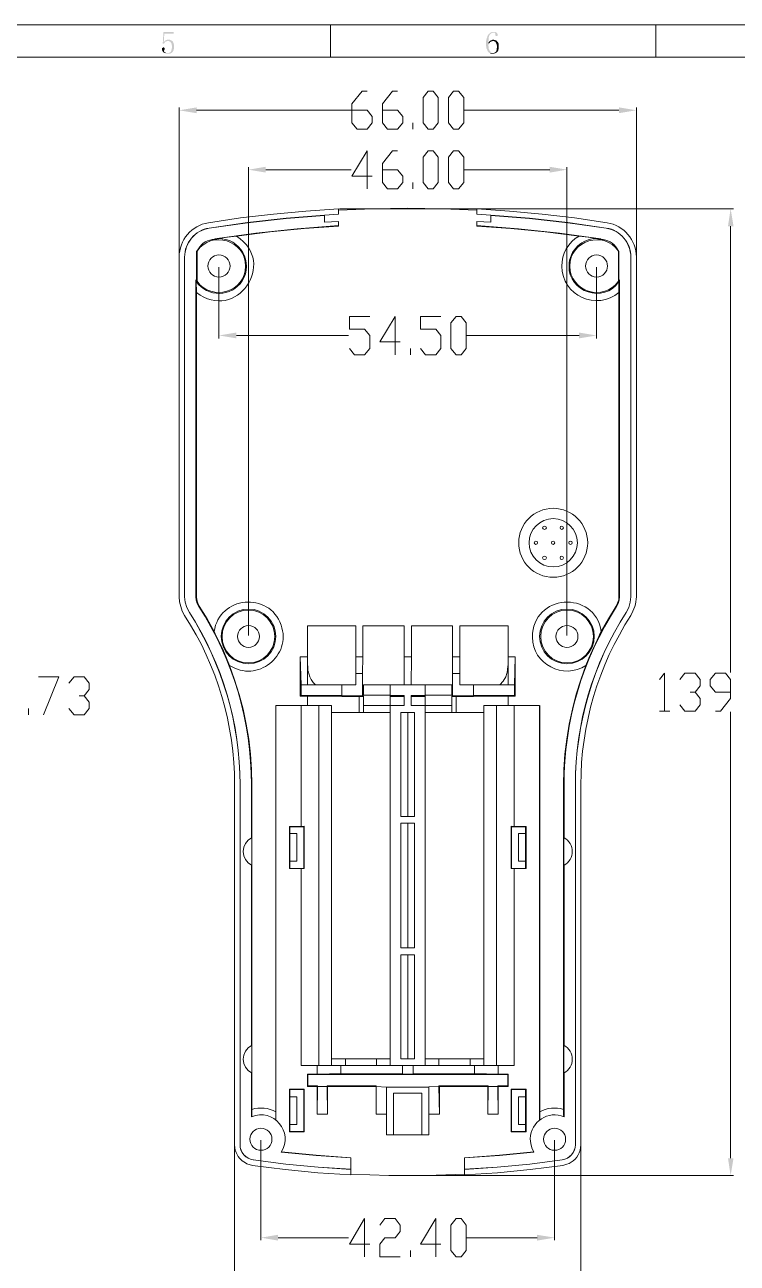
# Model space of a CAD drawing. Header units: millimetres. Extents: x 0 to 210, y 1 to 151.
# Drawn here: x 106.6 to 163.7, y 51.2 to 150.5 of the extents above; entities that cross this region are included whole.
import ezdxf

# ---------------------------------------------------------------- set-up
doc = ezdxf.new("R2010")
doc.units = ezdxf.units.MM

msp = doc.modelspace()

# ---------------------------------------------------------------- hatches: boundary and pattern name
h = msp.add_hatch(color=7)
h.dxf.hatch_style = 2
h.paths.add_polyline_path([(144.38149, 149.904047), (144.296833, 149.946375), (144.254505, 149.946375), (144.191013, 149.946375), (144.064028, 149.946375), (144.0217, 149.925211), (143.958208, 149.904047), (143.91588, 149.882883), (143.852387, 149.819391), (143.810059, 149.798227), (143.767731, 149.755899), (143.746567, 149.713571), (143.725403, 149.692406), (143.661911, 149.565422), (143.661911, 149.523094), (143.619583, 149.438437), (143.619583, 149.396109), (143.598418, 149.332617), (143.598418, 149.290289), (143.577254, 149.226797), (143.577254, 148.803515), (143.598418, 148.740023), (143.598418, 148.655366), (143.619583, 148.591874), (143.661911, 148.507218), (143.661911, 148.46489), (143.683075, 148.443725), (143.704239, 148.401397), (143.767731, 148.337905), (143.788895, 148.295577), (143.873552, 148.253249), (144.127521, 148.253249), (144.042864, 148.253249), (143.958208, 148.295577), (143.937044, 148.337905), (143.894716, 148.380233), (143.873552, 148.422561), (143.852387, 148.443725), (143.788895, 148.57071), (143.788895, 148.613038), (143.767731, 148.67653), (143.767731, 148.782351), (143.746567, 148.824679), (143.746567, 148.909335), (143.788895, 148.951663), (143.810059, 149.015156), (143.746567, 149.03632), (143.746567, 149.184468), (143.767731, 149.247961), (143.767731, 149.438437), (143.788895, 149.480766), (143.788895, 149.523094), (143.810059, 149.565422), (143.810059, 149.60775), (143.831223, 149.650078), (143.831223, 149.671242), (143.852387, 149.713571), (143.958208, 149.819391), (144.085192, 149.882883), (144.169849, 149.882883), (144.254505, 149.882883), (144.296833, 149.861719), (144.296833, 149.840555), (144.317997, 149.798227), (144.317997, 149.650078), (144.402654, 149.60775), (144.444982, 149.60775), (144.508474, 149.671242), (144.508474, 149.734735), (144.466146, 149.819391), (144.423818, 149.882883)])
h = msp.add_hatch(color=7)
h.dxf.hatch_style = 2
h.paths.add_polyline_path([(117.735907, 149.120976), (117.778236, 149.798227), (118.518979, 149.798227), (118.540143, 149.925211), (117.714743, 149.925211), (117.651251, 149.015156), (117.757072, 149.015156), (117.778236, 149.03632), (117.7994, 149.078648), (117.841728, 149.120976), (117.862892, 149.163304), (117.90522, 149.184468), (117.926384, 149.184468), (117.989876, 149.205632), (118.032205, 149.205632), (118.074533, 149.226797), (118.116861, 149.205632), (118.159189, 149.205632), (118.243845, 149.163304), (118.286174, 149.120976), (118.307338, 149.078648), (118.328502, 149.057484), (118.37083, 148.972828), (118.37083, 148.888171), (118.391994, 148.824679), (118.391994, 148.655366), (118.37083, 148.591874), (118.37083, 148.549546), (118.349666, 148.507218), (118.349666, 148.46489), (118.286174, 148.337905), (118.243845, 148.316741), (118.201517, 148.274413), (118.159189, 148.274413), (118.116861, 148.253249), (117.820564, 148.253249), (117.947548, 148.189756), (118.159189, 148.189756), (118.201517, 148.210921), (118.26501, 148.210921), (118.307338, 148.232085), (118.349666, 148.253249), (118.47665, 148.380233), (118.540143, 148.507218), (118.540143, 148.57071), (118.561307, 148.613038), (118.561307, 148.909335), (118.540143, 148.951663), (118.540143, 149.015156), (118.455486, 149.184468), (118.413158, 149.226797), (118.37083, 149.247961), (118.328502, 149.269125), (118.243845, 149.311453), (118.180353, 149.311453), (118.138025, 149.311453), (117.989876, 149.311453), (117.926384, 149.290289), (117.884056, 149.269125), (117.862892, 149.247961)])
h = msp.add_hatch(color=7)
h.dxf.hatch_style = 2
h.paths.add_polyline_path([(143.873552, 149.205632), (143.831223, 149.184468), (143.810059, 149.14214), (143.767731, 149.099812), (143.746567, 149.03632), (143.810059, 149.015156), (143.831223, 149.057484), (143.873552, 149.078648), (143.894716, 149.120976), (143.937044, 149.14214), (143.958208, 149.163304), (144.000536, 149.184468), (144.042864, 149.184468), (144.085192, 149.205632), (144.148685, 149.205632)])
h = msp.add_hatch(color=7)
h.dxf.hatch_style = 2
h.paths.add_polyline_path([(144.148685, 149.311453), (144.064028, 149.311453), (143.979372, 149.269125), (143.91588, 149.247961), (143.873552, 149.205632), (144.191013, 149.205632), (144.233341, 149.184468), (144.275669, 149.163304), (144.317997, 149.14214), (144.339161, 149.099812), (144.360326, 149.078648), (144.423818, 148.951663), (144.423818, 148.909335), (144.444982, 148.845843), (144.444982, 148.67653), (144.423818, 148.613038), (144.423818, 148.507218), (144.38149, 148.422561), (144.38149, 148.380233), (144.275669, 148.274413), (144.233341, 148.274413), (144.169849, 148.253249), (143.873552, 148.253249), (143.91588, 148.232085), (143.958208, 148.210921), (144.0217, 148.189756), (144.191013, 148.189756), (144.233341, 148.210921), (144.296833, 148.232085), (144.423818, 148.295577), (144.466146, 148.337905), (144.466146, 148.359069), (144.508474, 148.380233), (144.550802, 148.46489), (144.550802, 148.507218), (144.571966, 148.549546), (144.59313, 148.613038), (144.59313, 148.909335), (144.571966, 148.972828), (144.571966, 149.015156), (144.508474, 149.14214), (144.48731, 149.14214), (144.466146, 149.184468), (144.402654, 149.247961), (144.360326, 149.269125), (144.296833, 149.290289), (144.254505, 149.290289), (144.212177, 149.311453)])
h = msp.add_hatch(color=7)
h.dxf.hatch_style = 2
h.paths.add_polyline_path([(117.714743, 148.697694), (117.672415, 148.697694), (117.630087, 148.655366), (117.608923, 148.655366), (117.587759, 148.613038), (117.587759, 148.507218), (117.651251, 148.380233), (117.757072, 148.274413), (117.820564, 148.253249), (118.053369, 148.253249), (117.947548, 148.253249), (117.862892, 148.295577), (117.820564, 148.295577), (117.757072, 148.359069), (117.757072, 148.443725), (117.778236, 148.486054), (117.7994, 148.549546), (117.820564, 148.591874), (117.820564, 148.613038), (117.7994, 148.655366), (117.757072, 148.697694)])
h = msp.add_hatch(color=7)
h.dxf.hatch_style = 2
h.paths.add_polyline_path([(120.360254, 143.893447), (120.360254, 143.427837), (118.963424, 143.660642)])
h = msp.add_hatch(color=7)
h.dxf.hatch_style = 2
h.paths.add_polyline_path([(154.222789, 143.893447), (154.222789, 143.427837), (155.619618, 143.660642)])
h = msp.add_hatch(color=7)
h.dxf.hatch_style = 2
h.paths.add_polyline_path([(125.905244, 139.131528), (125.905244, 138.665919), (124.529578, 138.898723)])
h = msp.add_hatch(color=7)
h.dxf.hatch_style = 2
h.paths.add_polyline_path([(148.677799, 139.131528), (148.677799, 138.665919), (150.053464, 138.898723)])
h = msp.add_hatch(color=7)
h.dxf.hatch_style = 2
h.paths.add_polyline_path([(162.963556, 134.369609), (163.408001, 134.369609), (163.175196, 135.766439)])
h = msp.add_hatch(color=7)
h.dxf.hatch_style = 2
h.paths.add_polyline_path([(123.556031, 125.840483), (123.556031, 125.374874), (122.159201, 125.607678)])
h = msp.add_hatch(color=7)
h.dxf.hatch_style = 2
h.paths.add_polyline_path([(151.027012, 125.840483), (151.027012, 125.374874), (152.423842, 125.607678)])
h = msp.add_hatch(color=7)
h.dxf.hatch_style = 2
h.paths.add_polyline_path([(162.963556, 59.639228), (163.408001, 59.639228), (163.175196, 58.242398)])
h = msp.add_hatch(color=7)
h.dxf.hatch_style = 2
h.paths.add_polyline_path([(126.899956, 53.501643), (126.899956, 53.036033), (125.52429, 53.268838)])
h = msp.add_hatch(color=7)
h.dxf.hatch_style = 2
h.paths.add_polyline_path([(147.661923, 53.501643), (147.661923, 53.036033), (149.058752, 53.268838)])

# ---------------------------------------------------------------- linework, layer by layer
at = {"color": 7, "lineweight": 0}
for points in [[(0.127091, 150.517806), (209.884331, 150.517806)], [(131.090445, 150.517806), (131.090445, 147.914623)], [(157.185761, 150.517806), (157.185761, 147.914623)], [(2.730273, 147.914623), (207.259984, 147.914623)], [(132.804735, 143.660642), (134.032252, 143.660642), (134.43437, 143.152704), (134.43437, 142.644766), (134.032252, 142.136828), (133.228017, 142.136828), (132.804735, 142.644766), (132.804735, 144.16858), (133.630135, 145.184456), (134.032252, 145.184456)], [(135.259769, 143.660642), (136.466122, 143.660642), (136.889404, 143.152704), (136.889404, 142.644766), (136.466122, 142.136828), (135.661887, 142.136828), (135.259769, 142.644766), (135.259769, 144.16858), (136.064004, 145.184456), (136.466122, 145.184456)], [(118.963424, 123.448942), (118.963424, 143.872283)], [(120.360254, 143.660642), (132.762407, 143.660642)], [(154.222789, 143.660642), (141.820635, 143.660642)], [(155.619618, 122.157933), (155.619618, 143.872283)], [(137.693639, 142.136828), (137.693639, 142.644766)], [(134.43437, 138.390785), (132.804735, 138.390785), (134.032252, 140.422538), (134.032252, 137.374909)], [(135.259769, 138.898723), (136.466122, 138.898723), (136.889404, 138.390785), (136.889404, 137.882847), (136.466122, 137.374909), (135.661887, 137.374909), (135.259769, 137.882847), (135.259769, 139.406661), (136.064004, 140.422538), (136.466122, 140.422538)], [(124.529578, 101.544115), (124.529578, 139.110364)], [(150.053464, 101.544115), (150.053464, 139.110364)], [(125.905244, 138.898723), (132.762407, 138.898723)], [(148.677799, 138.898723), (141.820635, 138.898723)], [(137.693639, 137.374909), (137.693639, 137.882847)], [(130.624835, 135.258501), (127.534878, 135.004532), (124.444922, 134.665907), (121.37613, 134.221461), (121.167366, 134.179733), (120.966223, 134.119156), (120.773517, 134.040803), (120.590066, 133.945749), (120.416687, 133.835068), (120.254196, 133.709834), (120.10341, 133.571121), (119.965147, 133.420003), (119.840223, 133.257556), (119.729455, 133.084852), (119.633659, 132.902967), (119.553654, 132.712974), (119.490256, 132.515948), (119.444281, 132.312963), (119.416547, 132.105092), (119.40787, 131.893412)], [(131.746531, 135.766439), (129.122185, 135.575962), (126.519002, 135.343157), (123.894656, 135.025696), (121.312638, 134.644742)], [(130.624835, 135.237337), (127.534878, 134.983368), (124.444922, 134.644742), (121.37613, 134.200297)], [(131.746531, 135.321993), (130.624835, 135.258501)], [(130.624835, 135.237337), (130.624835, 134.687071)], [(142.836511, 135.660619), (140.064016, 135.766439), (137.291521, 135.808767), (134.519026, 135.766439), (131.746531, 135.660619)], [(131.746531, 135.766439), (131.746531, 135.321993)], [(131.810024, 135.766439), (163.408001, 135.766439)], [(142.836511, 135.766439), (142.836511, 135.321993)], [(153.270405, 134.644742), (150.667223, 135.025696), (148.06404, 135.343157), (145.460858, 135.575962), (142.836511, 135.766439)], [(143.958208, 135.258501), (142.836511, 135.321993)], [(155.175173, 131.893412), (155.166496, 132.105092), (155.138762, 132.312963), (155.092787, 132.515948), (155.029388, 132.712974), (154.949383, 132.902967), (154.853588, 133.084852), (154.74282, 133.257556), (154.617896, 133.420003), (154.479632, 133.571121), (154.328847, 133.709834), (154.166356, 133.835068), (153.992977, 133.945749), (153.809526, 134.040803), (153.61682, 134.119156), (153.415677, 134.179733), (153.206913, 134.221461), (150.138121, 134.665907), (147.048164, 135.004532), (143.958208, 135.258501)], [(143.958208, 135.237337), (143.958208, 134.687071)], [(153.206913, 134.200297), (150.138121, 134.644742), (147.048164, 134.983368), (143.958208, 135.237337)], [(121.312638, 134.644742), (121.063586, 134.595909), (120.823919, 134.524843), (120.594545, 134.432791), (120.376375, 134.320998), (120.170318, 134.190712), (119.977285, 134.043178), (119.798185, 133.879643), (119.633929, 133.701353), (119.485426, 133.509555), (119.353585, 133.305494), (119.239318, 133.090417), (119.143534, 132.865571), (119.067143, 132.6322), (119.011054, 132.391553), (118.976178, 132.144875), (118.963424, 131.893412)], [(121.37613, 134.200297), (121.167315, 134.163151), (120.966497, 134.106092), (120.774414, 134.030328), (120.591802, 133.937068), (120.419401, 133.827523), (120.257947, 133.702899), (120.108179, 133.564408), (119.970835, 133.413257), (119.846652, 133.250657), (119.736368, 133.077815), (119.640722, 132.895941), (119.56045, 132.706245), (119.496291, 132.509934), (119.448983, 132.308219), (119.419263, 132.102309), (119.40787, 131.893412)], [(131.746531, 134.411938), (128.42377, 134.157969), (125.122173, 133.819343), (121.820576, 133.353733)], [(131.746531, 134.369609), (128.9952, 134.179133), (126.265033, 133.904), (123.556031, 133.565374)], [(131.746531, 134.750563), (130.624835, 134.687071)], [(131.746531, 134.750563), (131.746531, 134.369609)], [(142.836511, 134.369609), (142.836511, 134.750563)], [(143.958208, 134.687071), (142.836511, 134.750563)], [(152.762467, 133.353733), (149.46087, 133.819343), (146.159273, 134.157969), (142.836511, 134.411938)], [(151.027012, 133.565374), (148.296845, 133.904), (145.566678, 134.179133), (142.836511, 134.369609)], [(153.206913, 134.221461), (153.206913, 134.200297)], [(155.175173, 131.893412), (155.163779, 132.102309), (155.13406, 132.308219), (155.086752, 132.509934), (155.022593, 132.706245), (154.942321, 132.895941), (154.846675, 133.077815), (154.736391, 133.250657), (154.612208, 133.413257), (154.474864, 133.564408), (154.325096, 133.702899), (154.163642, 133.827523), (153.991241, 133.937068), (153.808629, 134.030328), (153.616545, 134.106092), (153.415727, 134.163151), (153.206913, 134.200297)], [(155.619618, 131.893412), (155.607175, 132.144766), (155.572452, 132.391264), (155.516384, 132.631676), (155.439906, 132.864777), (155.343952, 133.089337), (155.229457, 133.30413), (155.097357, 133.507927), (154.948585, 133.699502), (154.784076, 133.877625), (154.604765, 134.04107), (154.411588, 134.188609), (154.205477, 134.319014), (153.987369, 134.431058), (153.758198, 134.523512), (153.518898, 134.595149), (153.270405, 134.644742)], [(163.175196, 134.369609), (163.175196, 98.581143)], [(120.33909, 129.925152), (120.518844, 129.699263), (120.719793, 129.504239), (120.938837, 129.340032), (121.172872, 129.206598), (121.418798, 129.103889), (121.673512, 129.031858), (121.933913, 128.990459), (122.1969, 128.979646), (122.459369, 128.999372), (122.71822, 129.049591), (122.970351, 129.130256), (123.21266, 129.24132), (123.442045, 129.382738), (123.655405, 129.554462), (123.849637, 129.756446), (124.02164, 129.988644), (124.17718, 130.267827), (124.285617, 130.555748), (124.34916, 130.848607), (124.370021, 131.142599), (124.35041, 131.433923), (124.292537, 131.718777), (124.198612, 131.993357), (124.070847, 132.253862), (123.911451, 132.496489), (123.722636, 132.717436), (123.506611, 132.912901), (123.265587, 133.07908), (123.001774, 133.212171), (122.717383, 133.308373), (122.414625, 133.363883), (122.095709, 133.374897)], [(120.360254, 129.057424), (120.655742, 128.847483), (120.951527, 128.67854), (121.246318, 128.548759), (121.538823, 128.456302), (121.82775, 128.399334), (122.111807, 128.376019), (122.389703, 128.384519), (122.660145, 128.422998), (122.921842, 128.489619), (123.173502, 128.582547), (123.413834, 128.699945), (123.641545, 128.839976), (123.855343, 129.000803), (124.053937, 129.180591), (124.236035, 129.377502), (124.400345, 129.589701), (124.545576, 129.81535), (124.670435, 130.052614), (124.77363, 130.299656), (124.853871, 130.554639), (124.909864, 130.815726), (124.940319, 131.081082), (124.943943, 131.34887), (124.919444, 131.617253), (124.865531, 131.884395), (124.780913, 132.14846), (124.664296, 132.40761), (124.51439, 132.66001), (124.329902, 132.903823), (124.10954, 133.137212), (123.852014, 133.358341), (123.556031, 133.565374)], [(120.402582, 129.96748), (120.63514, 129.678002), (120.899717, 129.446238), (121.189722, 129.270245), (121.498567, 129.148083), (121.819662, 129.077807), (122.146418, 129.057476), (122.472244, 129.085148), (122.790552, 129.15888), (123.094752, 129.27673), (123.378254, 129.436755), (123.63447, 129.637014), (123.856809, 129.875565), (124.038682, 130.150464), (124.173499, 130.45977), (124.254671, 130.80154), (124.275609, 131.173833), (124.255412, 131.545914), (124.174179, 131.887434), (124.038651, 132.196427), (123.855569, 132.470926), (123.631671, 132.708968), (123.373697, 132.908585), (123.088388, 133.067813), (122.782483, 133.184685), (122.462723, 133.257237), (122.135846, 133.283503), (121.808593, 133.261518), (121.487704, 133.189315), (121.179919, 133.064929), (120.891977, 132.886396), (120.630618, 132.651748), (120.402582, 132.359021)], [(121.820576, 133.290241), (121.618417, 133.288635), (121.423683, 133.255304), (121.238109, 133.193112), (121.063431, 133.104923), (120.901385, 132.993603), (120.753707, 132.862016), (120.622135, 132.713026), (120.508402, 132.549498)], [(121.820576, 133.332569), (121.884068, 133.353733), (121.989888, 133.353733), (122.053381, 133.374897), (122.095709, 133.374897)], [(121.820576, 133.353733), (121.84174, 133.290241)], [(121.84174, 133.290241), (121.820576, 133.290241)], [(123.556031, 133.565374), (122.836452, 133.480718), (122.095709, 133.374897)], [(151.027012, 133.565374), (150.72525, 133.368213), (150.451151, 133.128567), (150.209425, 132.85276), (150.004787, 132.547117), (149.841947, 132.217962), (149.725619, 131.871619), (149.660515, 131.514413), (149.651347, 131.152669), (149.677632, 130.727742), (149.765932, 130.33007), (149.91037, 129.96221), (150.105068, 129.626722), (150.344151, 129.326164), (150.621743, 129.063098), (150.931966, 128.84008), (151.268944, 128.659672), (151.626801, 128.524431), (151.999661, 128.436918), (152.381647, 128.399691), (152.766882, 128.415309), (153.14949, 128.486333), (153.523595, 128.61532), (153.88332, 128.804831), (154.222789, 129.057424)], [(152.487334, 133.374897), (152.264399, 133.370584), (152.045858, 133.343236), (151.833095, 133.294057), (151.627493, 133.224252), (151.430438, 133.135025), (151.243314, 133.027581), (151.067504, 132.903124), (150.904393, 132.762859), (150.755365, 132.607989), (150.621805, 132.43972), (150.505096, 132.259255), (150.406623, 132.0678), (150.327771, 131.866559), (150.269923, 131.656735), (150.234463, 131.439535), (150.222777, 131.216161), (150.241835, 130.828025), (150.323443, 130.470524), (150.460794, 130.145876), (150.647084, 129.856302), (150.875508, 129.604022), (151.13926, 129.391255), (151.431537, 129.22022), (151.745533, 129.093139), (152.074443, 129.012229), (152.411461, 128.979712), (152.749785, 128.997807), (153.082607, 129.068734), (153.403123, 129.194712), (153.704529, 129.377961), (153.980019, 129.620701), (154.222789, 129.925152)], [(154.180461, 132.359021), (153.949048, 132.652438), (153.685961, 132.887582), (153.397644, 133.066441), (153.090543, 133.191001), (152.771104, 133.263251), (152.44577, 133.285177), (152.120989, 133.258767), (151.803205, 133.186008), (151.498863, 133.068887), (151.214409, 132.909391), (150.956289, 132.709508), (150.730946, 132.471224), (150.544828, 132.196528), (150.404379, 131.887405), (150.316044, 131.545845), (150.286269, 131.173833), (150.316788, 130.801668), (150.405073, 130.4599), (150.544828, 130.150494), (150.729756, 129.875416), (150.95356, 129.636631), (151.209945, 129.436104), (151.492613, 129.275802), (151.795268, 129.157689), (152.111614, 129.083732), (152.435354, 129.055895), (152.760191, 129.076144), (153.079829, 129.146446), (153.387972, 129.268764), (153.678322, 129.445066), (153.944584, 129.677316), (154.180461, 129.96748)], [(151.027012, 133.565374), (151.746591, 133.480718), (152.487334, 133.374897)], [(152.762467, 133.332569), (152.698975, 133.353733), (152.593154, 133.353733), (152.529662, 133.374897), (152.487334, 133.374897)], [(152.741303, 133.290241), (152.762467, 133.353733)], [(152.762467, 133.290241), (152.741303, 133.290241)], [(154.07464, 132.549498), (153.961009, 132.71304), (153.829484, 132.862065), (153.681813, 132.993696), (153.519744, 133.105055), (153.345027, 133.193267), (153.159409, 133.255453), (152.96464, 133.288736), (152.762467, 133.290241)], [(120.508402, 132.549498), (120.360254, 132.337857)], [(120.360254, 132.337857), (120.381418, 132.359021), (120.402582, 132.359021)], [(120.360254, 130.009808), (120.360254, 132.337857)], [(120.402582, 129.96748), (120.402582, 132.359021)], [(154.222789, 132.337857), (154.07464, 132.549498)], [(154.180461, 132.359021), (154.180461, 129.96748)], [(154.222789, 132.337857), (154.201625, 132.359021), (154.180461, 132.359021)], [(154.222789, 132.337857), (154.222789, 130.009808)], [(118.963424, 131.893412), (118.963424, 104.655235)], [(122.159201, 131.089176), (122.159201, 125.374874)], [(152.423842, 131.089176), (152.423842, 125.374874)], [(155.175173, 131.893412), (155.175173, 131.914576)], [(155.619618, 104.655235), (155.619618, 131.893412)], [(120.317926, 130.0733), (120.317926, 104.655235)], [(120.317926, 130.0733), (120.360254, 130.009808)], [(120.33909, 129.925152), (120.33909, 130.009808), (120.317926, 130.0733)], [(120.360254, 129.057424), (120.33909, 129.925152)], [(120.360254, 130.009808), (120.402582, 129.96748)], [(154.222789, 130.009808), (154.180461, 129.96748)], [(154.222789, 130.009808), (154.265117, 130.0733)], [(154.222789, 129.057424), (154.222789, 129.925152), (154.243953, 130.009808), (154.265117, 130.0733)], [(154.265117, 104.655235), (154.265117, 130.0733)], [(120.360254, 129.057424), (120.360254, 104.655235)], [(154.222789, 104.655235), (154.222789, 129.057424)], [(132.614259, 124.570638), (133.016376, 124.0627), (133.820612, 124.0627), (134.243893, 124.570638), (134.243893, 125.607678), (133.820612, 126.115616), (132.614259, 126.115616), (132.614259, 127.131493), (134.243893, 127.131493)], [(136.677763, 125.09974), (135.048128, 125.09974), (136.275645, 127.131493), (136.275645, 124.0627)], [(138.307397, 124.570638), (138.709515, 124.0627), (139.534914, 124.0627), (139.937032, 124.570638), (139.937032, 125.607678), (139.534914, 126.115616), (138.307397, 126.115616), (138.307397, 127.131493), (139.937032, 127.131493)], [(123.556031, 125.607678), (132.550766, 125.607678)], [(151.027012, 125.607678), (142.032276, 125.607678)], [(137.503162, 124.0627), (137.503162, 124.570638)], [(118.963424, 104.655235), (119.005752, 104.253117), (119.090409, 103.872164), (119.217393, 103.49121), (119.40787, 103.152585)], [(119.40787, 104.655235), (119.40787, 104.676399)], [(119.40787, 104.655235), (119.450198, 104.210789), (119.577183, 103.787508), (119.788824, 103.38539)], [(119.40787, 104.655235), (119.450198, 104.210789), (119.577183, 103.787508), (119.788824, 103.38539)], [(120.317926, 104.655235), (120.360254, 104.655235)], [(120.317926, 104.655235), (120.33909, 104.380102), (120.423746, 104.126133), (120.550731, 103.872164)], [(120.360254, 104.655235), (120.381418, 104.401266), (120.466074, 104.147297), (120.571895, 103.914492)], [(154.011148, 103.893328), (154.116968, 104.147297), (154.201625, 104.401266), (154.222789, 104.655235)], [(154.032312, 103.872164), (154.159297, 104.126133), (154.243953, 104.380102), (154.265117, 104.655235)], [(154.222789, 104.655235), (154.265117, 104.655235)], [(154.794219, 103.38539), (155.00586, 103.787508), (155.132844, 104.210789), (155.175173, 104.655235)], [(154.794219, 103.38539), (155.00586, 103.787508), (155.132844, 104.210789), (155.175173, 104.655235)], [(155.175173, 104.655235), (155.175173, 104.676399)], [(155.175173, 103.152585), (155.344485, 103.49121), (155.428381, 103.677124), (155.498454, 103.862375), (155.549744, 104.052522), (155.57729, 104.253117), (155.598454, 104.464758), (155.619618, 104.655235)], [(119.788824, 103.38539), (119.788824, 103.406554)], [(123.852328, 89.586407), (123.837261, 90.499733), (123.788257, 91.410759), (123.705762, 92.318524), (123.590224, 93.222066), (123.442088, 94.120424), (123.2618, 95.012638), (123.049808, 95.897747), (122.806557, 96.774788), (122.532495, 97.642802), (122.228067, 98.500827), (121.89372, 99.347902), (121.5299, 100.183066), (121.137054, 101.005357), (120.715629, 101.813816), (120.26607, 102.607481), (119.788824, 103.38539)], [(123.852328, 89.586407), (123.836133, 90.498671), (123.787288, 91.409457), (123.705994, 92.317657), (123.592456, 93.222165), (123.446876, 94.121874), (123.269458, 95.015677), (123.060404, 95.902467), (122.819917, 96.781137), (122.548201, 97.650582), (122.245459, 98.509693), (121.911894, 99.357365), (121.547708, 100.19249), (121.153105, 101.013962), (120.728288, 101.820674), (120.27346, 102.611519), (119.788824, 103.38539)], [(120.550731, 103.872164), (120.571895, 103.914492)], [(124.762383, 89.586407), (124.747648, 90.530033), (124.697893, 91.4723), (124.613522, 92.412051), (124.494939, 93.348125), (124.342549, 94.279362), (124.156758, 95.204603), (123.937969, 96.122689), (123.686587, 97.032461), (123.403016, 97.932758), (123.087662, 98.822422), (122.740928, 99.700292), (122.36322, 100.56521), (121.954941, 101.416015), (121.516497, 102.251549), (121.048292, 103.070652), (120.550731, 103.872164)], [(121.778248, 101.861576), (121.206817, 102.898616), (120.571895, 103.914492)], [(123.005764, 99.152573), (123.212816, 99.027964), (123.422913, 98.924095), (123.635248, 98.840351), (123.849013, 98.776113), (124.063398, 98.730764), (124.277597, 98.703686), (124.490799, 98.694263), (124.702198, 98.701877), (124.910984, 98.725911), (125.11635, 98.765747), (125.317486, 98.820768), (125.513584, 98.890357), (125.703837, 98.973897), (125.887435, 99.070769), (126.063571, 99.180358), (126.231435, 99.302044), (126.39022, 99.435212), (126.539118, 99.579244), (126.677319, 99.733522), (126.804015, 99.897429), (126.918398, 100.070348), (127.01966, 100.251661), (127.106992, 100.440752), (127.179586, 100.637002), (127.236634, 100.839795), (127.277327, 101.048513), (127.300856, 101.262539), (127.306414, 101.481255), (127.293192, 101.704044), (127.260381, 101.930289), (127.207173, 102.159373), (127.132761, 102.390678), (127.036299, 102.636766), (126.922872, 102.864664), (126.793719, 103.074494), (126.650079, 103.266383), (126.493193, 103.440455), (126.324298, 103.596835), (126.144635, 103.735648), (125.955443, 103.857018), (125.75796, 103.961071), (125.553427, 104.04793), (125.343083, 104.117721), (125.128167, 104.170569), (124.909918, 104.206598), (124.689575, 104.225934), (124.468378, 104.2287), (124.247567, 104.215022), (124.02838, 104.185025), (123.812057, 104.138832), (123.599837, 104.07657), (123.39296, 103.998363), (123.192664, 103.904335), (123.000189, 103.794612), (122.816775, 103.669318), (122.64366, 103.528578), (122.482084, 103.372517), (122.333287, 103.201259), (122.198507, 103.01493), (122.078984, 102.813654), (121.975957, 102.597555), (121.890666, 102.36676), (121.82435, 102.121392), (121.778248, 101.861576)], [(152.804795, 101.861576), (152.74185, 102.17012), (152.654563, 102.45649), (152.544661, 102.720824), (152.413869, 102.963257), (152.263916, 103.183929), (152.096527, 103.382975), (151.913429, 103.560533), (151.716349, 103.71674), (151.507014, 103.851734), (151.287149, 103.965651), (151.058482, 104.058628), (150.822739, 104.130804), (150.581647, 104.182314), (150.336933, 104.213297), (150.090323, 104.22389), (149.843543, 104.214228), (149.598321, 104.184451), (149.356382, 104.134695), (149.119454, 104.065096), (148.889264, 103.975793), (148.667537, 103.866923), (148.456001, 103.738622), (148.256382, 103.591029), (148.070406, 103.424279), (147.899801, 103.23851), (147.746292, 103.03386), (147.611608, 102.810466), (147.497473, 102.568465), (147.405615, 102.307993), (147.337761, 102.029189), (147.295637, 101.732189), (147.280969, 101.41713), (147.310997, 101.021049), (147.394772, 100.648223), (147.527589, 100.300941), (147.704747, 99.981494), (147.921542, 99.692171), (148.173271, 99.43526), (148.455231, 99.213053), (148.76272, 99.027837), (149.091033, 98.881903), (149.435469, 98.777541), (149.791324, 98.717039), (150.153894, 98.702687), (150.518478, 98.736776), (150.880372, 98.821593), (151.234873, 98.959429), (151.577278, 99.152573)], [(154.032312, 103.872164), (153.534751, 103.070652), (153.066546, 102.251549), (152.628102, 101.416015), (152.219823, 100.56521), (151.842115, 99.700292), (151.495381, 98.822422), (151.180027, 97.932758), (150.896456, 97.032461), (150.645074, 96.122689), (150.426285, 95.204603), (150.240493, 94.279362), (150.088104, 93.348125), (149.969521, 92.412051), (149.88515, 91.4723), (149.835394, 90.530033), (149.820659, 89.586407)], [(154.794219, 103.38539), (154.315024, 102.609476), (153.864188, 101.8171), (153.442069, 101.009317), (153.049025, 100.187183), (152.685415, 99.351752), (152.351596, 98.504082), (152.047927, 97.645227), (151.774766, 96.776243), (151.53247, 95.898186), (151.321397, 95.012111), (151.141907, 94.119075), (150.994357, 93.220131), (150.879104, 92.316337), (150.796508, 91.408748), (150.746925, 90.49842), (150.730715, 89.586407)], [(154.794219, 103.38539), (154.31068, 102.611251), (153.856303, 101.820254), (153.431399, 101.013488), (153.036277, 100.192044), (152.671249, 99.35701), (152.336622, 98.509476), (152.032709, 97.650533), (151.759818, 96.78127), (151.518261, 95.902776), (151.308346, 95.016142), (151.130383, 94.122456), (150.984684, 93.22281), (150.871557, 92.318292), (150.791314, 91.409992), (150.744263, 90.499001), (150.730715, 89.586407)], [(154.011148, 103.893328), (153.376225, 102.898616), (152.804795, 101.861576)], [(154.032312, 103.872164), (154.011148, 103.893328)], [(154.794219, 103.38539), (154.794219, 103.406554)], [(123.407882, 89.586407), (123.392904, 90.484009), (123.345252, 91.379821), (123.265211, 92.272807), (123.15307, 93.16193), (123.009114, 94.046153), (122.833631, 94.924437), (122.626906, 95.795748), (122.389228, 96.659047), (122.120883, 97.513298), (121.822157, 98.357463), (121.493337, 99.190505), (121.134711, 100.011388), (120.746564, 100.819075), (120.329184, 101.612528), (119.882857, 102.39071), (119.40787, 103.152585)], [(129.249169, 97.607595), (129.249169, 102.327186)], [(133.122197, 102.327186), (129.249169, 102.327186)], [(133.122197, 99.829824), (133.122197, 102.327186)], [(133.693627, 99.829824), (133.693627, 102.327186)], [(136.995224, 102.327186), (133.693627, 102.327186)], [(136.995224, 99.829824), (136.995224, 102.327186)], [(137.587819, 102.327186), (137.587819, 99.829824), (137.566654, 97.607595)], [(140.889416, 102.327186), (137.587819, 102.327186)], [(140.889416, 102.327186), (140.889416, 99.829824)], [(141.460846, 99.829824), (141.460846, 102.327186)], [(145.333873, 102.327186), (141.460846, 102.327186)], [(145.333873, 102.327186), (145.333873, 97.607595)], [(155.175173, 103.152585), (154.700961, 102.393283), (154.254901, 101.616695), (153.837366, 100.823992), (153.448729, 100.016349), (153.089365, 99.194939), (152.759646, 98.360935), (152.459946, 97.515511), (152.19064, 96.659841), (151.9521, 95.795097), (151.7447, 94.922453), (151.568813, 94.043083), (151.424814, 93.15816), (151.313076, 92.268858), (151.233972, 91.376349), (151.187875, 90.481808), (151.175161, 89.586407)], [(121.968724, 101.480622), (121.862904, 101.671099), (121.778248, 101.861576)], [(123.005764, 99.152573), (122.772959, 99.724003), (122.51899, 100.316598), (122.243857, 100.888028), (121.968724, 101.480622)], [(152.614318, 101.480622), (152.339185, 100.888028), (152.064052, 100.316598), (151.810083, 99.724003), (151.577278, 99.152573)], [(152.804795, 101.861576), (152.698975, 101.671099), (152.614318, 101.480622)], [(128.677739, 99.829824), (128.741231, 97.607595)], [(128.677739, 96.697539), (128.677739, 99.829824)], [(128.677739, 99.829824), (129.249169, 99.829824)], [(129.905256, 97.607595), (129.717193, 97.79455), (129.56134, 98.009316), (129.439878, 98.245444), (129.35499, 98.496486), (129.333826, 98.623471), (129.291497, 98.750455), (129.270333, 98.87744), (129.270333, 99.004424), (129.249169, 99.279558), (129.249169, 99.554691)], [(133.122197, 99.829824), (133.122197, 98.496486)], [(133.122197, 99.829824), (133.693627, 99.829824)], [(133.672463, 98.496486), (133.693627, 99.829824)], [(136.995224, 99.829824), (137.016388, 97.607595)], [(136.995224, 99.829824), (137.587819, 99.829824)], [(140.889416, 99.829824), (141.460846, 99.829824)], [(140.889416, 99.829824), (140.889416, 98.496486)], [(141.460846, 98.496486), (141.460846, 99.829824)], [(144.677787, 97.607595), (144.95292, 97.882728), (145.016412, 98.009712), (145.079904, 98.115533), (145.143397, 98.242517), (145.228053, 98.496486), (145.249217, 98.623471), (145.291545, 98.750455), (145.291545, 98.87744), (145.312709, 99.004424), (145.333873, 99.279558), (145.333873, 99.554691)], [(145.333873, 99.829824), (145.905304, 99.829824)], [(145.841811, 97.607595), (145.905304, 99.829824)], [(145.905304, 96.697539), (145.905304, 99.829824)], [(124.804712, 89.586407), (124.776907, 90.811547), (124.689946, 92.032016), (124.545255, 93.245954), (124.34426, 94.451501), (124.088388, 95.646796), (123.779064, 96.82998), (123.417714, 97.999192), (123.005764, 99.152573)], [(133.122197, 98.496486), (133.122197, 97.607595)], [(133.672463, 98.496486), (133.122197, 98.496486)], [(133.672463, 96.718703), (133.672463, 98.496486)], [(141.460846, 98.496486), (140.889416, 98.496486)], [(140.889416, 96.718703), (140.889416, 98.496486)], [(141.460846, 98.496486), (141.460846, 97.607595)], [(151.577278, 99.152573), (151.160468, 98.002896), (150.797828, 96.834544), (150.489694, 95.650268), (150.236401, 94.452824), (150.038284, 93.244962), (149.895676, 92.029437), (149.808914, 90.809001), (149.778331, 89.586407)], [(157.482058, 98.009712), (157.884175, 98.517651), (157.884175, 95.470022)], [(159.111692, 98.009712), (159.51381, 98.517651), (160.339209, 98.517651), (160.741327, 98.009712), (160.741327, 97.501774), (160.339209, 96.993836), (159.937092, 96.993836)], [(161.968844, 95.470022), (162.370961, 95.470022), (163.175196, 96.485898), (163.175196, 98.009712), (162.773079, 98.517651), (161.968844, 98.517651), (161.545562, 98.009712), (161.545562, 97.501774), (161.968844, 96.993836), (163.175196, 96.993836)], [(107.704131, 98.242517), (109.333766, 98.242517), (108.106249, 95.194889)], [(110.138001, 97.734579), (110.561283, 98.242517), (111.365518, 98.242517), (111.767636, 97.734579), (111.767636, 97.226641), (111.365518, 96.718703), (110.9634, 96.718703)], [(128.741231, 96.739867), (128.741231, 97.607595)], [(128.741231, 97.607595), (133.122197, 97.607595)], [(132.021664, 96.739867), (132.021664, 97.607595)], [(133.735955, 96.761032), (133.735955, 97.607595)], [(140.847088, 97.607595), (133.735955, 97.607595)], [(135.894692, 67.067821), (135.894692, 97.607595)], [(138.688351, 67.067821), (138.688351, 97.607595)], [(140.825923, 96.761032), (140.825923, 97.607595)], [(141.460846, 97.607595), (145.841811, 97.607595)], [(142.561378, 96.739867), (142.561378, 97.607595)], [(145.841811, 96.739867), (145.841811, 97.607595)], [(111.365518, 96.718703), (111.767636, 96.210765), (111.767636, 95.702827), (111.365518, 95.194889), (110.561283, 95.194889), (110.138001, 95.702827)], [(128.677739, 96.697539), (128.741231, 96.739867)], [(128.677739, 96.697539), (129.249169, 96.697539)], [(132.021664, 96.739867), (128.741231, 96.739867)], [(129.249169, 96.697539), (129.249169, 95.935632)], [(133.39733, 96.655211), (132.021664, 96.655211), (130.624835, 96.676375), (129.249169, 96.697539)], [(132.021664, 96.718703), (133.672463, 96.718703)], [(133.39733, 96.655211), (133.39733, 95.385366)], [(133.735955, 96.655211), (133.39733, 96.655211)], [(133.735955, 96.655211), (133.693627, 96.718703)], [(133.735955, 96.761032), (135.894692, 96.761032)], [(133.735955, 96.655211), (133.735955, 95.385366)], [(137.016388, 96.739867), (135.894692, 96.739867)], [(137.016388, 96.655211), (135.894692, 96.655211)], [(137.016388, 96.739867), (137.016388, 95.935632)], [(137.566654, 96.739867), (137.566654, 95.935632)], [(138.688351, 96.739867), (137.566654, 96.739867)], [(138.688351, 96.655211), (137.566654, 96.655211)], [(138.688351, 96.761032), (140.825923, 96.761032)], [(140.825923, 96.655211), (140.889416, 96.718703)], [(141.185713, 96.655211), (140.825923, 96.655211)], [(140.825923, 96.655211), (140.825923, 95.385366)], [(140.889416, 96.718703), (142.561378, 96.718703)], [(145.333873, 96.697539), (145.312709, 96.697539), (142.561378, 96.655211), (141.185713, 96.655211)], [(141.185713, 95.385366), (141.185713, 96.655211)], [(145.841811, 96.739867), (142.561378, 96.739867)], [(145.905304, 96.697539), (145.333873, 96.697539)], [(145.333873, 96.697539), (145.333873, 95.935632)], [(145.905304, 96.697539), (145.841811, 96.739867)], [(160.339209, 96.993836), (160.741327, 96.485898), (160.741327, 95.97796), (160.339209, 95.470022), (159.51381, 95.470022), (159.111692, 95.97796)], [(106.878732, 95.194889), (106.878732, 95.702827)], [(126.709479, 63.364106), (126.709479, 95.935632)], [(126.730643, 62.686856), (126.730643, 95.935632)], [(126.730643, 95.935632), (131.175101, 95.935632)], [(128.762395, 86.242482), (128.762395, 95.935632)], [(130.159225, 95.935632), (130.159225, 67.067821)], [(131.175101, 67.067821), (131.175101, 95.935632)], [(131.175101, 95.385366), (135.894692, 95.385366)], [(133.757119, 95.935632), (137.016388, 95.935632)], [(136.741255, 87.046717), (136.741255, 95.385366)], [(137.841788, 95.385366), (136.741255, 95.385366)], [(137.291521, 95.385366), (137.291521, 87.046717)], [(137.566654, 95.935632), (140.825923, 95.935632)], [(137.841788, 87.046717), (137.841788, 95.385366)], [(138.688351, 95.385366), (143.386778, 95.385366)], [(143.386778, 95.935632), (147.852399, 95.935632)], [(143.386778, 67.067821), (143.386778, 95.935632)], [(144.402654, 67.067821), (144.402654, 95.935632)], [(145.820647, 95.935632), (145.820647, 86.242482)], [(147.852399, 95.935632), (147.852399, 62.686856)], [(147.873564, 95.935632), (147.873564, 63.364106)], [(157.482058, 95.470022), (158.307457, 95.470022)], [(163.175196, 59.639228), (163.175196, 95.427694)], [(123.407882, 89.586407), (123.407882, 60.718596)], [(123.852328, 89.586407), (123.852328, 89.607571)], [(124.762383, 85.332426), (124.762383, 89.586407)], [(124.804712, 89.586407), (124.762383, 89.586407)], [(124.804712, 63.554583), (124.804712, 89.586407)], [(149.820659, 89.586407), (149.778331, 89.586407)], [(149.778331, 63.554583), (149.778331, 89.586407)], [(149.820659, 85.332426), (149.820659, 89.586407)], [(150.730715, 89.586407), (150.730715, 89.607571)], [(151.175161, 60.718596), (151.175161, 89.586407)], [(136.741255, 87.046717), (137.841788, 87.046717)], [(136.741255, 86.496451), (137.841788, 86.496451)], [(136.741255, 76.507003), (136.741255, 86.496451)], [(137.291521, 86.496451), (137.291521, 76.507003)], [(137.841788, 76.507003), (137.841788, 86.496451)], [(127.810012, 82.856228), (127.810012, 86.242482)], [(127.810012, 86.242482), (128.762395, 86.242482)], [(127.85234, 82.856228), (127.85234, 86.221318)], [(127.85234, 85.671051), (128.402606, 85.671051)], [(128.974036, 86.221318), (127.873504, 86.221318)], [(128.402606, 83.448822), (128.402606, 85.671051)], [(128.762395, 86.242482), (128.9952, 86.263646)], [(128.9952, 86.263646), (128.974036, 86.221318)], [(128.974036, 82.877392), (128.974036, 86.221318)], [(128.9952, 82.856228), (128.9952, 86.263646)], [(145.587842, 86.263646), (145.609006, 86.221318)], [(145.587842, 86.263646), (145.587842, 82.856228)], [(145.587842, 86.263646), (145.820647, 86.242482)], [(146.709539, 86.221318), (145.609006, 86.221318)], [(145.609006, 86.221318), (145.609006, 82.877392)], [(145.820647, 86.242482), (146.773031, 86.242482)], [(146.730703, 85.671051), (146.180437, 85.671051)], [(146.180437, 85.671051), (146.180437, 83.448822)], [(146.730703, 82.856228), (146.730703, 86.221318)], [(146.773031, 86.242482), (146.773031, 82.856228)], [(124.762383, 85.332426), (124.48725, 85.141949), (124.275609, 84.866816), (124.148625, 84.570519), (124.106297, 84.231894), (124.148625, 83.893268), (124.275609, 83.596971), (124.48725, 83.321838), (124.762383, 83.131361)], [(124.783548, 83.131361), (124.783548, 85.332426)], [(149.799495, 83.131361), (149.799495, 85.332426)], [(149.820659, 83.131361), (149.973872, 83.221402), (150.106655, 83.330452), (150.219011, 83.455798), (150.310939, 83.594722), (150.382438, 83.74451), (150.433508, 83.902445), (150.464151, 84.065811), (150.474365, 84.231894), (150.464151, 84.397976), (150.433508, 84.561342), (150.382438, 84.719277), (150.310939, 84.869065), (150.219011, 85.007989), (150.106655, 85.133335), (149.973872, 85.242386), (149.820659, 85.332426)], [(127.85234, 83.448822), (128.402606, 83.448822)], [(146.730703, 83.448822), (146.180437, 83.448822)], [(124.762383, 68.676292), (124.762383, 83.131361)], [(127.810012, 82.856228), (128.762395, 82.856228)], [(127.873504, 82.877392), (128.974036, 82.877392)], [(128.762395, 67.067821), (128.762395, 82.856228)], [(128.9952, 82.856228), (128.762395, 82.856228)], [(128.9952, 82.856228), (128.974036, 82.877392)], [(145.587842, 82.856228), (145.609006, 82.877392)], [(145.820647, 82.856228), (145.587842, 82.856228)], [(145.609006, 82.877392), (146.709539, 82.877392)], [(145.820647, 82.856228), (146.773031, 82.856228)], [(145.820647, 82.856228), (145.820647, 67.067821)], [(149.820659, 68.676292), (149.820659, 83.131361)], [(136.741255, 76.507003), (137.841788, 76.507003)], [(136.741255, 75.956737), (137.841788, 75.956737)], [(136.741255, 67.618087), (136.741255, 75.956737)], [(137.291521, 75.956737), (137.291521, 67.618087)], [(137.841788, 67.618087), (137.841788, 75.956737)], [(124.762383, 68.676292), (124.48725, 68.485815), (124.275609, 68.210682), (124.148625, 67.914385), (124.106297, 67.575759), (124.148625, 67.237134), (124.275609, 66.940837), (124.48725, 66.665704), (124.762383, 66.475227)], [(124.783548, 66.475227), (124.783548, 68.676292)], [(149.799495, 66.475227), (149.799495, 68.676292)], [(149.820659, 66.475227), (149.973872, 66.565267), (150.106655, 66.674318), (150.219011, 66.799664), (150.310939, 66.938588), (150.382438, 67.088376), (150.433508, 67.24631), (150.464151, 67.409677), (150.474365, 67.575759), (150.464151, 67.741841), (150.433508, 67.905208), (150.382438, 68.063143), (150.310939, 68.21293), (150.219011, 68.351855), (150.106655, 68.4772), (149.973872, 68.586251), (149.820659, 68.676292)], [(131.175101, 67.618087), (135.894692, 67.618087)], [(132.296797, 67.618087), (132.296797, 67.067821)], [(134.794159, 67.067821), (134.794159, 67.618087)], [(136.741255, 67.618087), (137.841788, 67.618087)], [(138.688351, 67.618087), (143.386778, 67.618087)], [(139.788883, 67.618087), (139.788883, 67.067821)], [(142.286245, 67.067821), (142.286245, 67.618087)], [(128.762395, 67.067821), (145.820647, 67.067821)], [(130.03224, 66.369406), (130.03224, 67.067821)], [(131.937008, 67.067821), (131.937008, 66.411735)], [(136.86824, 67.067821), (136.86824, 66.390571)], [(137.714803, 67.067821), (137.714803, 66.390571)], [(142.646035, 66.411735), (142.646035, 67.067821)], [(144.550802, 66.369406), (144.550802, 67.067821)], [(124.762383, 62.961989), (124.762383, 66.475227)], [(130.03224, 66.369406), (129.249169, 66.369406)], [(129.249169, 66.369406), (129.270333, 66.348242)], [(129.249169, 66.369406), (129.249169, 65.395859)], [(129.270333, 66.348242), (145.312709, 66.348242)], [(129.270333, 66.348242), (129.270333, 65.438187)], [(130.03224, 66.390571), (130.561343, 66.390571), (131.026952, 66.411735), (131.937008, 66.411735)], [(131.937008, 66.411735), (136.86824, 66.411735)], [(137.714803, 66.390571), (136.86824, 66.390571)], [(137.714803, 66.411735), (142.646035, 66.411735)], [(142.646035, 66.411735), (143.598418, 66.411735), (144.064028, 66.390571), (144.550802, 66.390571)], [(144.550802, 66.369406), (145.333873, 66.369406)], [(145.333873, 66.369406), (145.312709, 66.348242)], [(145.312709, 66.348242), (145.312709, 65.438187)], [(145.333873, 66.369406), (145.333873, 65.395859)], [(149.820659, 62.961989), (149.820659, 66.475227)], [(127.810012, 65.163054), (128.9952, 65.163054)], [(127.810012, 61.755636), (127.810012, 65.163054)], [(127.85234, 61.755636), (127.85234, 65.14189)], [(127.85234, 64.570459), (128.402606, 64.570459)], [(128.974036, 65.14189), (127.873504, 65.14189)], [(128.402606, 62.34823), (128.402606, 64.570459)], [(128.9952, 65.163054), (128.974036, 65.14189)], [(128.974036, 61.7768), (128.974036, 65.14189)], [(128.9952, 61.755636), (128.9952, 65.163054)], [(129.249169, 65.395859), (129.270333, 65.438187)], [(129.249169, 65.395859), (130.03224, 65.395859)], [(129.270333, 65.438187), (130.053405, 65.438187)], [(130.03224, 65.395859), (130.053405, 65.438187)], [(130.03224, 63.17363), (130.03224, 65.395859)], [(130.053405, 65.395859), (130.03224, 63.17363)], [(130.053405, 65.395859), (130.053405, 65.438187)], [(130.053405, 65.395859), (130.836476, 65.395859)], [(130.836476, 65.438187), (134.772995, 65.438187)], [(130.85764, 65.395859), (130.836476, 65.438187)], [(130.836476, 65.438187), (130.836476, 65.395859)], [(130.85764, 63.17363), (130.836476, 65.395859)], [(130.85764, 65.395859), (134.751831, 65.395859)], [(130.85764, 63.17363), (130.85764, 65.395859)], [(134.751831, 65.395859), (134.772995, 65.438187)], [(134.751831, 63.17363), (134.751831, 65.395859)], [(134.772995, 65.395859), (134.751831, 63.17363)], [(134.772995, 65.395859), (134.772995, 65.438187)], [(135.577231, 65.332366), (134.772995, 65.395859)], [(135.577231, 65.332366), (138.984648, 65.332366)], [(135.577231, 61.522831), (135.577231, 65.332366)], [(136.148661, 64.845592), (138.434382, 64.845592)], [(136.148661, 64.845592), (136.148661, 61.522831)], [(138.434382, 61.522831), (138.434382, 64.845592)], [(138.984648, 65.35353), (139.788883, 65.395859)], [(138.984648, 65.332366), (138.984648, 61.522831)], [(139.788883, 65.438187), (143.746567, 65.438187)], [(139.831211, 65.395859), (139.788883, 65.438187)], [(139.788883, 65.438187), (139.788883, 65.395859)], [(139.831211, 63.17363), (139.788883, 65.395859)], [(139.831211, 65.395859), (143.704239, 65.395859)], [(139.831211, 63.17363), (139.831211, 65.395859)], [(143.704239, 65.395859), (143.746567, 65.438187)], [(143.704239, 63.17363), (143.704239, 65.395859)], [(143.746567, 65.395859), (143.704239, 63.17363)], [(143.746567, 65.395859), (143.746567, 65.438187)], [(143.746567, 65.395859), (144.508474, 65.395859)], [(144.508474, 65.438187), (145.312709, 65.438187)], [(144.550802, 65.395859), (144.508474, 65.438187)], [(144.508474, 65.438187), (144.508474, 65.395859)], [(144.550802, 63.17363), (144.508474, 65.395859)], [(144.550802, 65.395859), (145.333873, 65.395859)], [(144.550802, 63.17363), (144.550802, 65.395859)], [(145.333873, 65.395859), (145.312709, 65.438187)], [(145.587842, 65.163054), (146.773031, 65.163054)], [(145.587842, 65.163054), (145.609006, 65.14189)], [(145.587842, 61.755636), (145.587842, 65.163054)], [(146.709539, 65.14189), (145.609006, 65.14189)], [(145.609006, 65.14189), (145.609006, 61.7768)], [(146.180437, 64.570459), (146.730703, 64.570459)], [(146.180437, 62.34823), (146.180437, 64.570459)], [(146.730703, 61.755636), (146.730703, 65.14189)], [(146.773031, 65.163054), (146.773031, 61.755636)], [(124.783548, 62.961989), (124.783548, 63.152466), (124.804712, 63.554583)], [(126.709479, 63.364106), (126.492361, 63.472219), (126.262355, 63.555526), (126.022907, 63.614386), (125.777466, 63.64916), (125.529478, 63.660207), (125.282392, 63.647887), (125.039654, 63.612559), (124.804712, 63.554583)], [(149.778331, 63.554583), (149.543389, 63.612559), (149.300651, 63.647887), (149.053565, 63.660207), (148.805577, 63.64916), (148.560136, 63.614386), (148.320688, 63.555526), (148.090681, 63.472219), (147.873564, 63.364106)], [(149.778331, 63.554583), (149.778331, 63.152466), (149.799495, 62.961989)], [(127.153925, 60.126002), (127.315846, 60.426581), (127.418092, 60.732483), (127.464552, 61.039043), (127.459118, 61.341597), (127.40568, 61.635481), (127.308129, 61.91603), (127.170357, 62.178581), (126.996253, 62.418469), (126.789708, 62.631029), (126.554613, 62.811598), (126.29486, 62.955511), (126.014338, 63.058104), (125.716939, 63.114712), (125.406553, 63.120672), (125.087071, 63.071319), (124.762383, 62.961989)], [(126.709479, 63.364106), (126.709479, 62.70802)], [(130.03224, 63.17363), (130.85764, 63.17363)], [(135.577231, 63.17363), (134.751831, 63.17363)], [(138.984648, 63.17363), (139.831211, 63.17363)], [(143.704239, 63.17363), (144.550802, 63.17363)], [(149.820659, 62.961989), (149.584712, 63.047765), (149.346573, 63.099834), (149.108618, 63.119832), (148.873219, 63.109393), (148.64275, 63.070154), (148.419582, 63.003749), (148.206091, 62.911813), (148.004649, 62.795983), (147.817628, 62.657893), (147.647403, 62.49918), (147.496347, 62.321477), (147.366833, 62.126421), (147.261233, 61.915647), (147.181922, 61.69079), (147.131272, 61.453486), (147.111656, 61.20537), (147.153985, 60.824416), (147.238641, 60.464627), (147.407954, 60.126002)], [(147.873564, 62.70802), (147.873564, 63.364106)], [(123.407882, 61.607487), (123.407882, 48.358771)], [(127.810012, 61.755636), (128.9952, 61.755636)], [(127.85234, 62.34823), (128.402606, 62.34823)], [(127.873504, 61.7768), (128.974036, 61.7768)], [(128.9952, 61.755636), (128.974036, 61.7768)], [(145.587842, 61.755636), (145.609006, 61.7768)], [(145.587842, 61.755636), (146.773031, 61.755636)], [(146.709539, 61.7768), (145.609006, 61.7768)], [(146.180437, 62.34823), (146.730703, 62.34823)], [(151.175161, 61.607487), (151.175161, 48.358771)], [(123.407882, 60.718596), (123.471374, 60.27415), (123.531179, 60.103019), (123.606163, 59.937906), (123.698409, 59.782184), (123.81, 59.639228), (124.02164, 59.427587), (124.275609, 59.258274), (124.402594, 59.194782), (124.84704, 59.067797)], [(123.852328, 60.718596), (123.852328, 60.73976)], [(123.852328, 60.718596), (123.867965, 60.501135), (123.926303, 60.290023), (124.022653, 60.09161), (124.152329, 59.912244), (124.310642, 59.758276), (124.492905, 59.636053), (124.694431, 59.551926), (124.910532, 59.512243), (127.513714, 59.173618), (130.116897, 58.919649), (132.741243, 58.729172)], [(123.852328, 60.718596), (123.866041, 60.496693), (123.924864, 60.287692), (124.02318, 60.095299), (124.155371, 59.923223), (124.315819, 59.775172), (124.498907, 59.654853), (124.699017, 59.565974), (124.910532, 59.512243)], [(125.52429, 61.099549), (125.52429, 53.057197)], [(135.577231, 61.522831), (138.984648, 61.522831)], [(141.841799, 58.729172), (144.466146, 58.919649), (147.069328, 59.173618), (149.672511, 59.512243), (149.888612, 59.551926), (150.090138, 59.636053), (150.272401, 59.758276), (150.430714, 59.912244), (150.560389, 60.09161), (150.65674, 60.290023), (150.715077, 60.501135), (150.730715, 60.718596)], [(149.058752, 61.099549), (149.058752, 53.057197)], [(149.672511, 59.512243), (149.892069, 59.567609), (150.092072, 59.656291), (150.269828, 59.775265), (150.422645, 59.921504), (150.547834, 60.091982), (150.642702, 60.283674), (150.704559, 60.493554), (150.730715, 60.718596)], [(149.736003, 59.067797), (150.0323, 59.152454), (150.220911, 59.223062), (150.39872, 59.319038), (150.563459, 59.437642), (150.712858, 59.576132), (150.844648, 59.731769), (150.956559, 59.901811), (151.046322, 60.083518), (151.111668, 60.27415), (151.175161, 60.718596)], [(127.153925, 60.126002), (129.947584, 59.850868), (132.741243, 59.660392)], [(127.175089, 60.147166), (129.947584, 59.872033), (132.741243, 59.681556)], [(132.741243, 58.750336), (132.741243, 59.660392)], [(141.841799, 59.681556), (144.635459, 59.872033), (147.407954, 60.147166)], [(141.841799, 59.660392), (144.635459, 59.850868), (147.407954, 60.126002)], [(141.841799, 58.750336), (141.841799, 59.681556)], [(124.84704, 59.067797), (127.471386, 58.729172), (130.095733, 58.475203), (132.741243, 58.30589)], [(124.910532, 59.512243), (124.910532, 59.533407)], [(124.910532, 59.512243), (127.513714, 59.173618), (130.116897, 58.919649), (132.741243, 58.750336)], [(132.741243, 58.30589), (132.741243, 58.729172)], [(141.841799, 58.750336), (144.466146, 58.919649), (147.069328, 59.173618), (149.672511, 59.512243)], [(141.841799, 58.30589), (144.48731, 58.475203), (147.111656, 58.729172), (149.736003, 59.067797)], [(141.841799, 58.30589), (141.841799, 58.729172)], [(132.741243, 58.369383), (135.767707, 58.263562), (138.815335, 58.263562), (141.841799, 58.369383)], [(137.376178, 58.242398), (163.408001, 58.242398)], [(134.243893, 52.7609), (132.614259, 52.7609), (133.820612, 54.792652), (133.820612, 51.745024)], [(135.048128, 54.284714), (135.450246, 54.792652), (136.275645, 54.792652), (136.677763, 54.284714), (136.677763, 53.776776), (136.275645, 53.268838), (135.450246, 53.268838), (135.048128, 52.7609), (135.048128, 51.745024), (136.677763, 51.745024)], [(139.937032, 52.7609), (138.307397, 52.7609), (139.534914, 54.792652), (139.534914, 51.745024)], [(126.899956, 53.268838), (132.550766, 53.268838)], [(147.661923, 53.268838), (142.032276, 53.268838)], [(137.503162, 51.745024), (137.503162, 52.252962)]]:
    msp.add_lwpolyline(points, dxfattribs=at)
for points in [[(138.921156, 142.136828), (138.519038, 142.644766), (138.519038, 144.676518), (138.921156, 145.184456), (139.323273, 145.184456), (139.725391, 144.676518), (139.725391, 142.644766), (139.323273, 142.136828)], [(140.952908, 142.136828), (140.55079, 142.644766), (140.55079, 144.676518), (140.952908, 145.184456), (141.355026, 145.184456), (141.778307, 144.676518), (141.778307, 142.644766), (141.355026, 142.136828)], [(138.921156, 137.374909), (138.519038, 137.882847), (138.519038, 139.914599), (138.921156, 140.422538), (139.323273, 140.422538), (139.725391, 139.914599), (139.725391, 137.882847), (139.323273, 137.374909)], [(140.952908, 137.374909), (140.55079, 137.882847), (140.55079, 139.914599), (140.952908, 140.422538), (141.355026, 140.422538), (141.778307, 139.914599), (141.778307, 137.882847), (141.355026, 137.374909)], [(119.40787, 131.893412), (119.40787, 104.655235)], [(155.175173, 104.655235), (155.175173, 131.893412)], [(141.164549, 124.0627), (140.741267, 124.570638), (140.741267, 126.623555), (141.164549, 127.131493), (141.566666, 127.131493), (141.968784, 126.623555), (141.968784, 124.570638), (141.566666, 124.0627)], [(148.402666, 110.179061), (148.360337, 110.284881), (148.254517, 110.32721), (148.148697, 110.284881), (148.106368, 110.179061), (148.148697, 110.094405), (148.254517, 110.052076), (148.360337, 110.094405)], [(149.778331, 110.179061), (149.736003, 110.284881), (149.651347, 110.32721), (149.545526, 110.284881), (149.503198, 110.179061), (149.545526, 110.094405), (149.651347, 110.052076), (149.736003, 110.094405)], [(147.704251, 108.972708), (147.661923, 109.078529), (147.556102, 109.120857), (147.471446, 109.078529), (147.429118, 108.972708), (147.471446, 108.888052), (147.556102, 108.845724), (147.661923, 108.888052)], [(149.079916, 108.972708), (149.037588, 109.078529), (148.952932, 109.120857), (148.847111, 109.078529), (148.804783, 108.972708), (148.847111, 108.888052), (148.952932, 108.845724), (149.037588, 108.888052)], [(150.476746, 108.972708), (150.434418, 109.078529), (150.328597, 109.120857), (150.243941, 109.078529), (150.201613, 108.972708), (150.243941, 108.888052), (150.328597, 108.845724), (150.434418, 108.888052)], [(148.402666, 107.787519), (148.360337, 107.872176), (148.254517, 107.914504), (148.148697, 107.872176), (148.106368, 107.787519), (148.148697, 107.681699), (148.254517, 107.639371), (148.360337, 107.681699)], [(149.778331, 107.787519), (149.736003, 107.872176), (149.651347, 107.914504), (149.545526, 107.872176), (149.503198, 107.787519), (149.545526, 107.681699), (149.651347, 107.639371), (149.736003, 107.681699)], [(123.852328, 60.718596), (123.852328, 89.586407)], [(150.730715, 60.718596), (150.730715, 89.586407)], [(141.164549, 51.745024), (140.741267, 52.252962), (140.741267, 54.284714), (141.164549, 54.792652), (141.566666, 54.792652), (141.968784, 54.284714), (141.968784, 52.252962), (141.566666, 51.745024)]]:
    msp.add_lwpolyline(points, close=True, dxfattribs=at)
for centre, radius in [((122.159201, 131.173833), 0.88532), ((152.423842, 131.173833), 0.884464), ((148.952932, 108.983026), 2.764032), ((148.952932, 108.983489), 1.935819), ((124.529578, 101.476257), 2.191547), ((124.518996, 101.470239), 2.115186), ((150.053464, 101.476323), 2.192634), ((150.064046, 101.470239), 2.115717), ((124.529578, 101.473083), 0.880695), ((150.053464, 101.473083), 0.880695), ((125.52429, 61.162645), 0.885519), ((149.058752, 61.162645), 0.885519)]:
    msp.add_circle(centre, radius, dxfattribs=at)

doc.saveas('drawing.dxf')
